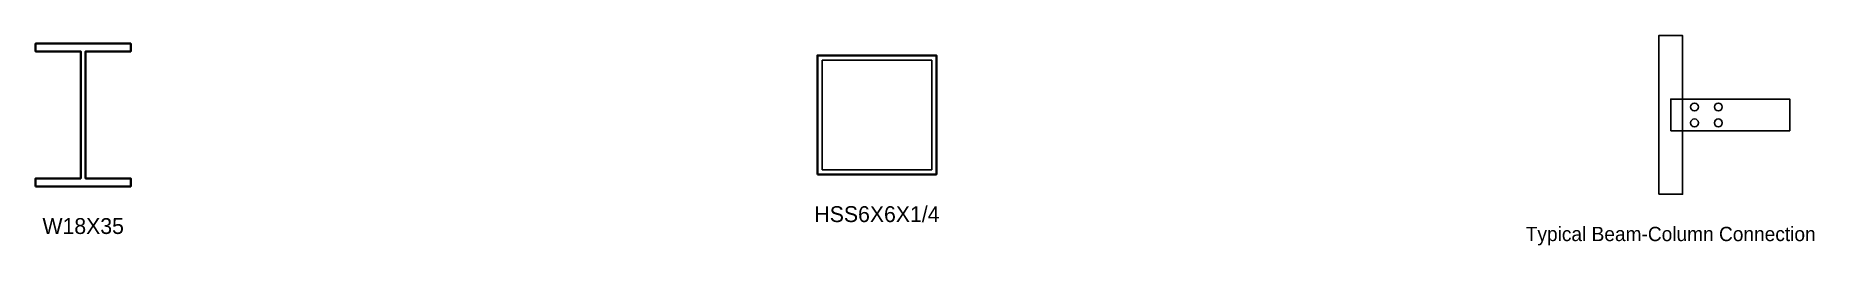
# Model space of a CAD drawing. Header units: metres. Extents: x 4400 to 26810, y 3356 to 6000.
import ezdxf
from ezdxf.enums import TextEntityAlignment as Align

# ---------------------------------------------------------------- set-up
doc = ezdxf.new("R2010")
doc.units = ezdxf.units.M
doc.layers.add('STEEL_DETAILS', color=1, linetype='Continuous')
doc.layers.add('TEXT', color=7, linetype='Continuous')

msp = doc.modelspace()

# ---------------------------------------------------------------- linework, layer by layer
at = {"layer": 'STEEL_DETAILS', "lineweight": 35}
for points in [[(4400, 4100), (5600, 4100), (5600, 4200), (5030, 4200), (5030, 5800), (5600, 5800), (5600, 5900), (4400, 5900), (4400, 5800), (4970, 5800), (4970, 4200), (4400, 4200), (4400, 4100)], [(14250, 4250), (15750, 4250), (15750, 5750), (14250, 5750), (14250, 4250)]]:
    msp.add_lwpolyline(points, dxfattribs=at)
at = {"layer": 'STEEL_DETAILS'}
for points in [[(24850, 4000), (25150, 4000), (25150, 6000), (24850, 6000), (24850, 4000)], [(25000, 4800), (26500, 4800), (26500, 5200), (25000, 5200), (25000, 4800)]]:
    msp.add_lwpolyline(points, dxfattribs=at)
at = {"layer": 'STEEL_DETAILS', "lineweight": 25}
msp.add_lwpolyline([(14310, 4310), (15690, 4310), (15690, 5690), (14310, 5690), (14310, 4310)], dxfattribs=at)
at = {"layer": 'STEEL_DETAILS'}
for centre in [(25300, 5100), (25300, 4900), (25600, 5100), (25600, 4900)]:
    msp.add_circle(centre, 50, dxfattribs=at)

# ---------------------------------------------------------------- texts
at = {"layer": 'TEXT'}
for s, height, p in [('HSS6X6X1/4', 200, (15000, 3750)), ('W18X35', 200, (5000, 3600)), ('Typical Beam-Column Connection', 180, (25000, 3500))]:
    msp.add_text(s, height=height, dxfattribs=at).set_placement(p, align=Align.MIDDLE_CENTER)

doc.saveas('drawing.dxf')
